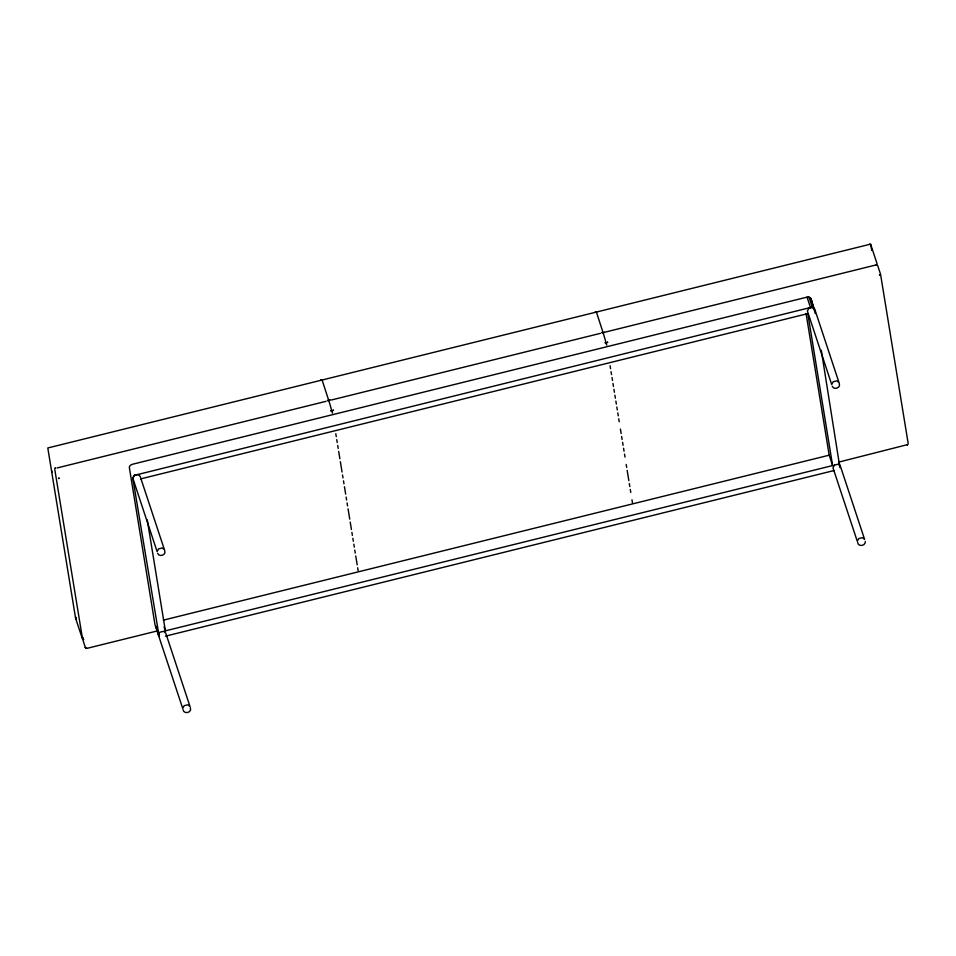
<?xml version="1.0" encoding="UTF-8"?>
<svg xmlns="http://www.w3.org/2000/svg" width="956" height="956" viewBox="0 0 956 956"><rect width="100%" height="100%" fill="white"/><g stroke="black" fill="none" stroke-linecap="round" stroke-linejoin="round"><path stroke-width="1.43" d="M76.026 618.652L75.93 617.218L75.99 618.114M83.793 639.433L82.575 639.182L82.802 637.963M51.791 472.419L51.791 470.938M75.739 619.13L75.596 617.648M82.455 638.393L85.287 647.511L86.59 648.419L85.443 647.821L86.829 648.395L157.692 630.841M865.264 541.55L865.12 543.08C863.782 546.318 858.01 546.45 857.628 542.506M329.39 400.194L329.581 400.253M839.93 467.711L821.288 350.314M158.397 634.951L159.867 632.227L163.548 631.318L165.746 633.135L190.041 706.592L187.842 704.787L184.161 705.695L182.704 708.42L155.015 624.818L129.371 467.747A3.8 2.641 -18.3 0 1 132.621 464.222L807.043 297.137L808.943 297.029L811.142 298.846L815.301 313.616M55.161 468.38L55.615 467.747L55.066 468.332M603.774 332.473L876.76 264.764M328.147 400.672L327.466 400.397L328.147 400.755M602.447 332.724L601.766 332.437L602.459 332.796M907.292 445.126L907.83 444.54L839.332 461.963M57.169 467.938L326.127 401.305M331.469 399.978L600.428 333.345M814.572 309.218L812.373 307.402L810.473 307.509L134.27 475.395L132.8 478.12L159.15 636.373L155.72 626.001M140.58 478.92L807.82 313.616L832.616 465.56L165.376 630.864L164.097 626.969M163.392 620.133L829.187 455.187L806.063 313.472M165.436 636.17L834.074 470.531M320.678 379.879L321.288 380.01M603.678 332.413L604.323 332.377M82.013 637.449L82.79 637.891L81.858 637.138L75.572 618.126L47.8 447.97L870.713 244.103L871.741 250.424M85.753 648.037L86.829 648.395L85.287 647.511M81.858 637.138L82.718 637.736M876.76 264.836L876.186 265.027M869.972 244.246L869.327 244.282M832.258 386.188C833.262 389.474 838.316 388.686 839.464 385.889L839.32 383.511M595.672 312.206L595.014 312.242M157.668 553.321C158.672 556.595 163.727 555.806 164.874 553.022L164.731 550.632M82.575 639.182L54.779 469.468M870.832 244.844L877.118 263.868M877.692 265.589L880.548 274.229L908.2 443.644M810.437 297.663L813.867 308.035M808.943 297.029L812.373 307.402M807.043 297.137L810.473 307.509M838.926 462.393L840.216 466.277M829.187 455.187L832.616 465.56M602.818 331.816L596.413 312.062M603.391 333.548L606.725 345.14M328.517 399.775L322.1 380.022M329.091 401.508L332.425 413.1M190.387 707.81L190.531 710.2C189.192 713.439 183.433 713.57 183.038 709.639M811.142 298.846L811.871 303.255M610.095 365.766L610.573 368.705M611.051 371.657L611.541 374.597M612.019 377.548L612.497 380.488M612.975 383.44L613.465 386.379M613.943 389.331L614.421 392.271M614.899 395.222L615.389 398.174M615.867 401.114L616.345 404.065M616.823 407.005L617.313 409.957M617.791 412.896L618.269 415.848M618.747 418.788L619.225 421.739M620.432 429.101L621.149 433.522M621.639 436.474L622.117 439.413M622.595 442.365L623.073 445.305M623.563 448.256L624.041 451.196M624.519 454.148L624.997 457.088M626.204 464.461L626.682 467.4M627.16 470.352L628.845 480.665M629.323 483.605L629.813 486.556M630.291 489.496L630.769 492.448M631.976 499.809L632.454 502.76M335.795 433.713L336.273 436.665M336.751 439.605L337.229 442.556M337.719 445.508L338.197 448.448M338.675 451.399L339.882 458.76M340.36 461.7L342.045 472.013M342.523 474.965L343.001 477.904M343.479 480.856L343.969 483.808M344.447 486.747L345.654 494.109M346.132 497.06L346.61 500.012M347.088 502.952L347.566 505.903M348.056 508.843L349.741 519.156M350.219 522.107L351.414 529.469M351.904 532.408L352.382 535.36M352.86 538.312L353.338 541.251M353.828 544.203L354.306 547.143M354.784 550.094L355.262 553.034M355.752 555.986L357.185 564.817M357.664 567.768L358.153 570.72M147.26 519.825L165.376 630.864M58.519 478.526L59.045 478.12L58.519 478.526M329.473 400.421L329.916 399.787L329.473 400.421M332.819 410.566L333.345 410.16L332.819 410.566M607.132 342.606L607.646 342.2L607.132 342.606M134.27 475.395L132.8 478.12L157.107 551.588L158.565 548.864L162.245 547.955L164.444 549.772L140.15 476.303L137.951 474.487L134.27 475.395M808.86 308.274L807.39 310.999L831.696 384.467L833.154 381.743L836.835 380.835L839.033 382.639L814.739 309.182L812.528 307.366L808.86 308.274M834.457 465.106L832.987 467.831L857.281 541.287L858.751 538.575L862.432 537.654L864.63 539.471L840.336 466.002L838.125 464.198L834.457 465.106M331.577 411.044L330.895 410.769L331.577 411.044M605.877 343.096L605.196 342.81L605.877 343.096M880.189 275.137L879.508 274.85L880.189 275.137"/></g></svg>
